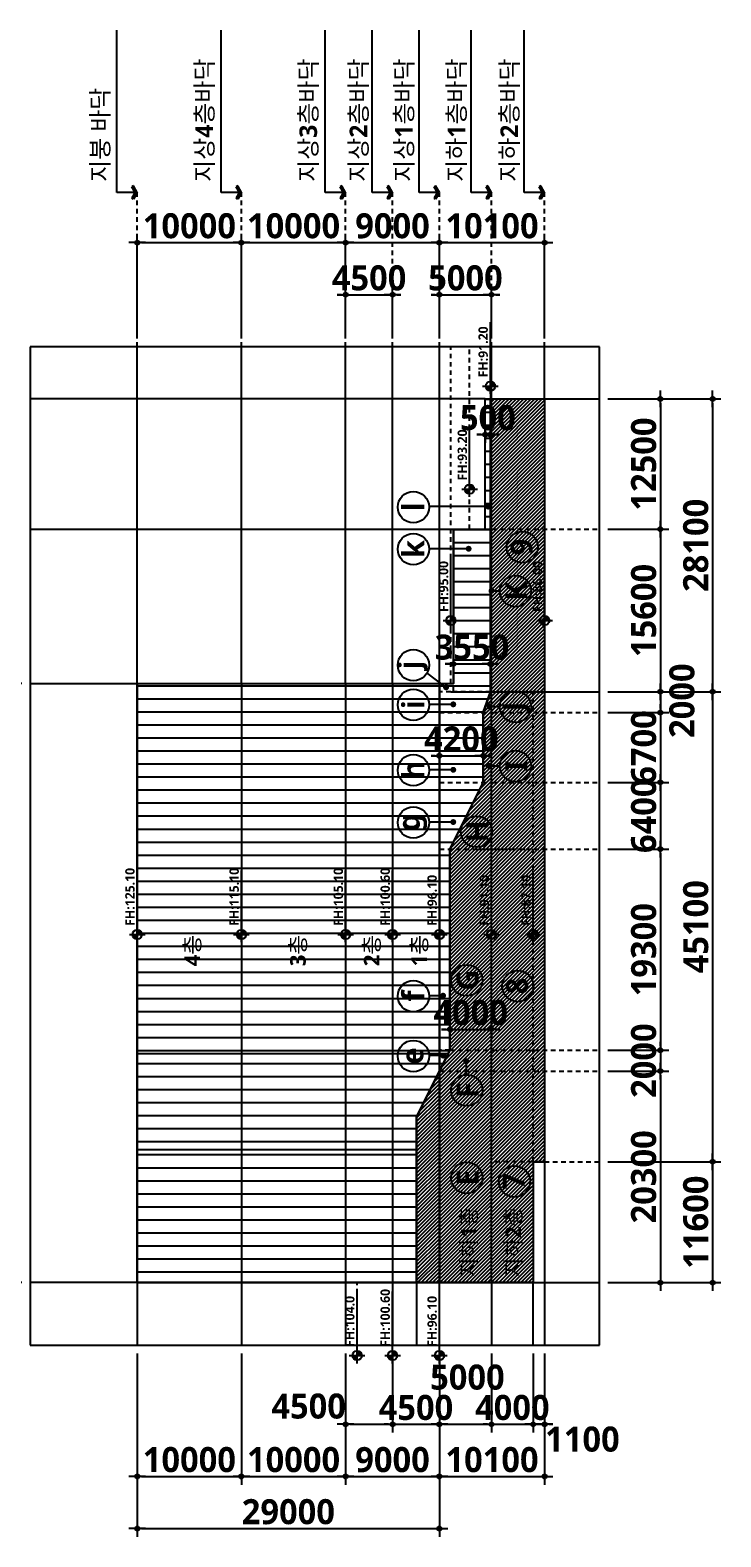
# Model space of a CAD drawing. Header units: millimetres. Extents: x 22503 to 190005487, y 16353 to 455456909.
# Drawn here: x 480989 to 547290, y 171208 to 315797 of the extents above; entities that cross this region are included whole.
import ezdxf
from ezdxf.enums import TextEntityAlignment as Align

# ---------------------------------------------------------------- set-up
doc = ezdxf.new("R2010")
doc.units = ezdxf.units.MM
doc.header["$LTSCALE"] = 400
doc.header["$MEASUREMENT"] = 0
doc.header["$PDSIZE"] = -10
doc.linetypes.add('HID', pattern=[2, 1.1, -0.9])
doc.layers.get('0').update_dxf_attribs({"linetype": 'CONTINUOUS'})
doc.layers.get('Defpoints').update_dxf_attribs({"color": 153, "linetype": 'CONTINUOUS'})
for name, color, linetype in [('A-ANNO-TEXT2', 3, 'CONTINUOUS'), ('DIM', 7, 'CONTINUOUS'), ('ETC', 6, 'CONTINUOUS'), ('HID1', 5, 'HID'), ('SYM', 7, 'CONTINUOUS'), ('T1', 2, 'CONTINUOUS')]:
    doc.layers.add(name, color=color, linetype=linetype)
doc.layers.add('A-XXXX-SYMB', color=7, linetype='CONTINUOUS', lineweight=25)
doc.layers.add('Defpoint', color=161, linetype='CONTINUOUS', plot=False)
doc.styles.add('SH_대대리576', font='')
doc.styles.get("Standard").update_dxf_attribs({"font": 'SIMPLEX.shx'})
doc.styles.get('SH_대대리576').set_extended_font_data('NanumGothic', bold=True)
doc.dimstyles.new('SHP 600', dxfattribs={"dimscale": 750, "dimtxt": 3.5, "dimasz": 1, "dimexe": 2, "dimexo": 2, "dimgap": 1, "dimtad": 1, "dimdec": 0, "dimzin": 0, "dimdsep": 46, "dimtxsty": 'Standard', "dimblk": 'DIMDOT', "dimcen": 0.09, "dimclrd": 256, "dimclre": 256, "dimclrt": 3, "dimadec": 0, "dimazin": 1, "dimtfac": 1, "dimtdec": 0, "dimtix": 1, "dimtmove": 2, "dimatfit": 0, "dimldrblk": 'DIMDOT', "dimfxl": 1, "dimtolj": 1, "dimtzin": 0, "dimlwd": -1, "dimlwe": -1, "dimarcsym": 0})
pattern_1 = [(45, (389441.28, 1232884.57), (-176.776695, 176.776695), [])]
pattern_2 = [(180, (389441.3, 1232884.6), (-2e-13, -1250), [])]

# ---------------------------------------------------------------- blocks, each defined once
blk = doc.blocks.new('DIMDOT')
at = {"color": 0}
blk.add_line((-2, 0), (2, 0), dxfattribs=at)
for radius in [0.5, 0.25]:
    blk.add_circle((0, 0), radius, dxfattribs=at)
blk = doc.blocks.new('*D53')
at = {"color": 0, "lineweight": -2}
for p, q in [((520275, 286208), (520275, 296208)), ((520675, 295408), (529975, 295408)), ((530375, 286208), (530375, 296208))]:
    blk.add_line(p, q, dxfattribs=at)
at = {"layer": 'Defpoints', "color": 0}
for p in [(530375, 295408), (520275, 285408), (530375, 285408)]:
    blk.add_point(p, dxfattribs=at)
at = {"color": 0, "linetype": 'ByBlock', "lineweight": -2, "xscale": 400, "yscale": 400, "zscale": 400, "rotation": 180}
blk.add_blockref('DIMDOT', (520275, 295408), dxfattribs=at)
at = {"color": 0, "linetype": 'ByBlock', "lineweight": -2, "xscale": 400, "yscale": 400, "zscale": 400}
blk.add_blockref('DIMDOT', (530375, 295408), dxfattribs=at)
at = {"color": 3, "insert": (525325, 297010), "char_height": 2400, "attachment_point": 5, "style": 'SH_대대리576'}
blk.add_mtext('\\A1;10100', dxfattribs=at)
blk = doc.blocks.new('A$C2E1A0DD2')
at = {"layer": 'A-XXXX-SYMB'}
h = blk.add_hatch(color=256, dxfattribs=at)
h.paths.add_polyline_path([(750, 1200, 0.4142136), (300, 750), (750, 750)])
h.paths.add_polyline_path([(1200, 750), (750, 750), (750, 300, 0.4142136)])
for p, q in [((750, 1500), (750, 0)), ((0, 750), (1500, 750))]:
    blk.add_line(p, q, dxfattribs=at)
blk.add_circle((750, 750), 450, dxfattribs=at)
blk = doc.blocks.new('A$C19A65A13')
at = {"layer": 'A-XXXX-SYMB'}
blk.add_line((1500, 750), (6891, 750), dxfattribs=at)
blk.add_blockref('A$C2E1A0DD2', (0, 0), dxfattribs=at)
blk = doc.blocks.new('*D54')
at = {"color": 0, "lineweight": -2}
for p, q in [((536431, 280408), (542290, 280408)), ((541490, 280008), (541490, 268308)), ((536431, 267908), (542290, 267908))]:
    blk.add_line(p, q, dxfattribs=at)
at = {"layer": 'Defpoints', "color": 0}
for p in [(535631, 280408), (535631, 267908), (541490, 267908)]:
    blk.add_point(p, dxfattribs=at)
at = {"color": 0, "linetype": 'ByBlock', "lineweight": -2, "xscale": 400, "yscale": 400, "zscale": 400}
for p, rotation in [((541490, 280408), 90), ((541490, 267908), 270)]:
    blk.add_blockref('DIMDOT', p, dxfattribs=dict(at, rotation=rotation))
at = {"color": 3, "insert": (539888, 274158), "char_height": 2400, "attachment_point": 5, "rotation": 90, "style": 'SH_대대리576'}
blk.add_mtext('\\A1;12500', dxfattribs=at)
blk = doc.blocks.new('*D55')
at = {"color": 0, "lineweight": -2}
for p, q in [((536431, 207208), (547290, 207208)), ((546490, 206808), (546490, 196008)), ((536431, 195608), (547290, 195608))]:
    blk.add_line(p, q, dxfattribs=at)
at = {"layer": 'Defpoints', "color": 0}
for p in [(535631, 207208), (535631, 195608), (546490, 195608)]:
    blk.add_point(p, dxfattribs=at)
at = {"color": 0, "linetype": 'ByBlock', "lineweight": -2, "xscale": 400, "yscale": 400, "zscale": 400}
for p, rotation in [((546490, 207208), 90), ((546490, 195608), 270)]:
    blk.add_blockref('DIMDOT', p, dxfattribs=dict(at, rotation=rotation))
at = {"color": 3, "insert": (544888, 201408), "char_height": 2400, "attachment_point": 5, "rotation": 90, "style": 'SH_대대리576'}
blk.add_mtext('\\A1;11600', dxfattribs=at)
blk = doc.blocks.new('*D56')
at = {"color": 0, "lineweight": -2}
for p, q in [((536431, 215908), (542290, 215908)), ((541490, 215508), (541490, 196008)), ((536431, 195608), (542290, 195608))]:
    blk.add_line(p, q, dxfattribs=at)
at = {"layer": 'Defpoints', "color": 0}
for p in [(535631, 215908), (535631, 195608), (541490, 195608)]:
    blk.add_point(p, dxfattribs=at)
at = {"color": 0, "linetype": 'ByBlock', "lineweight": -2, "xscale": 400, "yscale": 400, "zscale": 400}
for p, rotation in [((541490, 215908), 90), ((541490, 195608), 270)]:
    blk.add_blockref('DIMDOT', p, dxfattribs=dict(at, rotation=rotation))
at = {"color": 3, "insert": (539888, 205758), "char_height": 2400, "attachment_point": 5, "rotation": 90, "style": 'SH_대대리576'}
blk.add_mtext('\\A1;20300', dxfattribs=at)
blk = doc.blocks.new('*D57')
at = {"color": 0, "lineweight": -2}
for p, q in [((520275, 286208), (520275, 291208)), ((525275, 286208), (525275, 291208)), ((519875, 290408), (519475, 290408)), ((520275, 290408), (525275, 290408)), ((525675, 290408), (526075, 290408))]:
    blk.add_line(p, q, dxfattribs=at)
at = {"layer": 'Defpoints', "color": 0}
for p in [(525275, 290408), (520275, 285408), (525275, 285408)]:
    blk.add_point(p, dxfattribs=at)
at = {"color": 0, "linetype": 'ByBlock', "lineweight": -2, "xscale": 400, "yscale": 400, "zscale": 400}
blk.add_blockref('DIMDOT', (520275, 290408), dxfattribs=at)
at = {"color": 0, "linetype": 'ByBlock', "lineweight": -2, "xscale": 400, "yscale": 400, "zscale": 400, "rotation": 180}
blk.add_blockref('DIMDOT', (525275, 290408), dxfattribs=at)
at = {"color": 3, "insert": (522775, 292010), "char_height": 2400, "attachment_point": 5, "style": 'SH_대대리576'}
blk.add_mtext('\\A1;5000', dxfattribs=at)
blk = doc.blocks.new('*D5379')
at = {"color": 0, "lineweight": -2}
for p, q in [((520275, 188808), (520275, 176208)), ((530375, 188808), (530375, 176208)), ((520675, 177008), (529975, 177008))]:
    blk.add_line(p, q, dxfattribs=at)
at = {"layer": 'Defpoints', "color": 0}
for p in [(520275, 189608), (530375, 189608), (530375, 177008)]:
    blk.add_point(p, dxfattribs=at)
at = {"color": 0, "linetype": 'ByBlock', "lineweight": -2, "xscale": 400, "yscale": 400, "zscale": 400, "rotation": 180}
blk.add_blockref('DIMDOT', (520275, 177008), dxfattribs=at)
at = {"color": 0, "linetype": 'ByBlock', "lineweight": -2, "xscale": 400, "yscale": 400, "zscale": 400}
blk.add_blockref('DIMDOT', (530375, 177008), dxfattribs=at)
at = {"color": 3, "insert": (525325, 178610), "char_height": 2400, "attachment_point": 5, "style": 'SH_대대리576'}
blk.add_mtext('\\A1;10100', dxfattribs=at)
blk = doc.blocks.new('*D5380')
at = {"color": 0, "lineweight": -2}
for p, q in [((529275, 188808), (529275, 181208)), ((530375, 188808), (530375, 181208)), ((528875, 182008), (528475, 182008)), ((529275, 182008), (530375, 182008)), ((530775, 182008), (531175, 182008))]:
    blk.add_line(p, q, dxfattribs=at)
at = {"layer": 'Defpoints', "color": 0}
for p in [(529275, 189608), (530375, 189608), (530375, 182008)]:
    blk.add_point(p, dxfattribs=at)
at = {"color": 0, "linetype": 'ByBlock', "lineweight": -2, "xscale": 400, "yscale": 400, "zscale": 400}
blk.add_blockref('DIMDOT', (529275, 182008), dxfattribs=at)
at = {"color": 0, "linetype": 'ByBlock', "lineweight": -2, "xscale": 400, "yscale": 400, "zscale": 400, "rotation": 180}
blk.add_blockref('DIMDOT', (530375, 182008), dxfattribs=at)
at = {"color": 3, "insert": (534004, 180574), "char_height": 2400, "attachment_point": 5, "style": 'SH_대대리576'}
blk.add_mtext('\\A1;1100', dxfattribs=at)
blk = doc.blocks.new('*D5371')
at = {"color": 0, "lineweight": -2}
for p, q in [((525275, 188808), (525275, 181208)), ((529275, 188808), (529275, 181208)), ((524875, 182008), (524475, 182008)), ((525275, 182008), (529275, 182008)), ((529675, 182008), (530075, 182008))]:
    blk.add_line(p, q, dxfattribs=at)
at = {"layer": 'Defpoints', "color": 0}
for p in [(525275, 189608), (529275, 189608), (529275, 182008)]:
    blk.add_point(p, dxfattribs=at)
at = {"color": 0, "linetype": 'ByBlock', "lineweight": -2, "xscale": 400, "yscale": 400, "zscale": 400}
blk.add_blockref('DIMDOT', (525275, 182008), dxfattribs=at)
at = {"color": 0, "linetype": 'ByBlock', "lineweight": -2, "xscale": 400, "yscale": 400, "zscale": 400, "rotation": 180}
blk.add_blockref('DIMDOT', (529275, 182008), dxfattribs=at)
at = {"color": 3, "insert": (527275, 183610), "char_height": 2400, "attachment_point": 5, "style": 'SH_대대리576'}
blk.add_mtext('\\A1;4000', dxfattribs=at)
blk = doc.blocks.new('*D5372')
at = {"color": 0, "lineweight": -2}
for p, q in [((511275, 188808), (511275, 176208)), ((520275, 188808), (520275, 176208)), ((511675, 177008), (519875, 177008))]:
    blk.add_line(p, q, dxfattribs=at)
at = {"layer": 'Defpoints', "color": 0}
for p in [(511275, 189608), (520275, 189608), (520275, 177008)]:
    blk.add_point(p, dxfattribs=at)
at = {"color": 0, "linetype": 'ByBlock', "lineweight": -2, "xscale": 400, "yscale": 400, "zscale": 400, "rotation": 180}
blk.add_blockref('DIMDOT', (511275, 177008), dxfattribs=at)
at = {"color": 0, "linetype": 'ByBlock', "lineweight": -2, "xscale": 400, "yscale": 400, "zscale": 400}
blk.add_blockref('DIMDOT', (520275, 177008), dxfattribs=at)
at = {"color": 3, "insert": (515775, 178610), "char_height": 2400, "attachment_point": 5, "style": 'SH_대대리576'}
blk.add_mtext('\\A1;9000', dxfattribs=at)
blk = doc.blocks.new('*D5373')
at = {"color": 0, "lineweight": -2}
for p, q in [((520275, 188808), (520275, 181208)), ((525275, 188808), (525275, 181208)), ((520675, 182008), (524875, 182008))]:
    blk.add_line(p, q, dxfattribs=at)
at = {"layer": 'Defpoints', "color": 0}
for p in [(520275, 189608), (525275, 189608), (525275, 182008)]:
    blk.add_point(p, dxfattribs=at)
at = {"color": 0, "linetype": 'ByBlock', "lineweight": -2, "xscale": 400, "yscale": 400, "zscale": 400, "rotation": 180}
blk.add_blockref('DIMDOT', (520275, 182008), dxfattribs=at)
at = {"color": 0, "linetype": 'ByBlock', "lineweight": -2, "xscale": 400, "yscale": 400, "zscale": 400}
blk.add_blockref('DIMDOT', (525275, 182008), dxfattribs=at)
at = {"color": 3, "insert": (522963, 186522), "char_height": 2400, "attachment_point": 5, "style": 'SH_대대리576'}
blk.add_mtext('\\A1;5000', dxfattribs=at)
blk = doc.blocks.new('*D5374')
at = {"color": 0, "lineweight": -2}
for p, q in [((501275, 188808), (501275, 176208)), ((511275, 188808), (511275, 176208)), ((501675, 177008), (510875, 177008))]:
    blk.add_line(p, q, dxfattribs=at)
at = {"layer": 'Defpoints', "color": 0}
for p in [(501275, 189608), (511275, 189608), (511275, 177008)]:
    blk.add_point(p, dxfattribs=at)
at = {"color": 0, "linetype": 'ByBlock', "lineweight": -2, "xscale": 400, "yscale": 400, "zscale": 400, "rotation": 180}
blk.add_blockref('DIMDOT', (501275, 177008), dxfattribs=at)
at = {"color": 0, "linetype": 'ByBlock', "lineweight": -2, "xscale": 400, "yscale": 400, "zscale": 400}
blk.add_blockref('DIMDOT', (511275, 177008), dxfattribs=at)
at = {"color": 3, "insert": (506275, 178610), "char_height": 2400, "attachment_point": 5, "style": 'SH_대대리576'}
blk.add_mtext('\\A1;10000', dxfattribs=at)
blk = doc.blocks.new('*D5375')
at = {"color": 0, "lineweight": -2}
for p, q in [((491275, 188808), (491275, 176208)), ((501275, 188808), (501275, 176208)), ((491675, 177008), (500875, 177008))]:
    blk.add_line(p, q, dxfattribs=at)
at = {"layer": 'Defpoints', "color": 0}
for p in [(491275, 189608), (501275, 189608), (501275, 177008)]:
    blk.add_point(p, dxfattribs=at)
at = {"color": 0, "linetype": 'ByBlock', "lineweight": -2, "xscale": 400, "yscale": 400, "zscale": 400, "rotation": 180}
blk.add_blockref('DIMDOT', (491275, 177008), dxfattribs=at)
at = {"color": 0, "linetype": 'ByBlock', "lineweight": -2, "xscale": 400, "yscale": 400, "zscale": 400}
blk.add_blockref('DIMDOT', (501275, 177008), dxfattribs=at)
at = {"color": 3, "insert": (496275, 178610), "char_height": 2400, "attachment_point": 5, "style": 'SH_대대리576'}
blk.add_mtext('\\A1;10000', dxfattribs=at)
blk = doc.blocks.new('*D5376')
at = {"color": 0, "lineweight": -2}
for p, q in [((491275, 188808), (491275, 171208)), ((520275, 188808), (520275, 171208)), ((491675, 172008), (519875, 172008))]:
    blk.add_line(p, q, dxfattribs=at)
at = {"layer": 'Defpoints', "color": 0}
for p in [(491275, 189608), (520275, 189608), (520275, 172008)]:
    blk.add_point(p, dxfattribs=at)
at = {"color": 0, "linetype": 'ByBlock', "lineweight": -2, "xscale": 400, "yscale": 400, "zscale": 400, "rotation": 180}
blk.add_blockref('DIMDOT', (491275, 172008), dxfattribs=at)
at = {"color": 0, "linetype": 'ByBlock', "lineweight": -2, "xscale": 400, "yscale": 400, "zscale": 400}
blk.add_blockref('DIMDOT', (520275, 172008), dxfattribs=at)
at = {"color": 3, "insert": (505775, 173610), "char_height": 2400, "attachment_point": 5, "style": 'SH_대대리576'}
blk.add_mtext('\\A1;29000', dxfattribs=at)
blk = doc.blocks.new('*D5377')
at = {"color": 0, "lineweight": -2}
for p, q in [((515775, 188808), (515775, 181208)), ((520275, 188808), (520275, 181208)), ((515375, 182008), (514975, 182008)), ((515775, 182008), (520275, 182008)), ((520675, 182008), (521075, 182008))]:
    blk.add_line(p, q, dxfattribs=at)
at = {"layer": 'Defpoints', "color": 0}
for p in [(515775, 189608), (520275, 189608), (520275, 182008)]:
    blk.add_point(p, dxfattribs=at)
at = {"color": 0, "linetype": 'ByBlock', "lineweight": -2, "xscale": 400, "yscale": 400, "zscale": 400}
blk.add_blockref('DIMDOT', (515775, 182008), dxfattribs=at)
at = {"color": 0, "linetype": 'ByBlock', "lineweight": -2, "xscale": 400, "yscale": 400, "zscale": 400, "rotation": 180}
blk.add_blockref('DIMDOT', (520275, 182008), dxfattribs=at)
at = {"color": 3, "insert": (518025, 183610), "char_height": 2400, "attachment_point": 5, "style": 'SH_대대리576'}
blk.add_mtext('\\A1;4500', dxfattribs=at)
blk = doc.blocks.new('*D5378')
at = {"color": 0, "lineweight": -2}
for p, q in [((511275, 188808), (511275, 181208)), ((515775, 188808), (515775, 181208)), ((511675, 182008), (515375, 182008))]:
    blk.add_line(p, q, dxfattribs=at)
at = {"layer": 'Defpoints', "color": 0}
for p in [(511275, 189608), (515775, 189608), (515775, 182008)]:
    blk.add_point(p, dxfattribs=at)
at = {"color": 0, "linetype": 'ByBlock', "lineweight": -2, "xscale": 400, "yscale": 400, "zscale": 400, "rotation": 180}
blk.add_blockref('DIMDOT', (511275, 182008), dxfattribs=at)
at = {"color": 0, "linetype": 'ByBlock', "lineweight": -2, "xscale": 400, "yscale": 400, "zscale": 400}
blk.add_blockref('DIMDOT', (515775, 182008), dxfattribs=at)
at = {"color": 3, "insert": (507724, 183744), "char_height": 2400, "attachment_point": 5, "style": 'SH_대대리576'}
blk.add_mtext('\\A1;4500', dxfattribs=at)
blk = doc.blocks.new('*D5383')
at = {"color": 0, "lineweight": -2}
for p, q in [((480189, 253108), (475189, 253108)), ((475989, 252708), (475989, 196008)), ((480189, 195608), (475189, 195608))]:
    blk.add_line(p, q, dxfattribs=at)
at = {"layer": 'Defpoints', "color": 0}
for p in [(480989, 253108), (475989, 195608), (480989, 195608)]:
    blk.add_point(p, dxfattribs=at)
at = {"color": 0, "linetype": 'ByBlock', "lineweight": -2, "xscale": 400, "yscale": 400, "zscale": 400}
for p, rotation in [((475989, 253108), 90), ((475989, 195608), 270)]:
    blk.add_blockref('DIMDOT', p, dxfattribs=dict(at, rotation=rotation))
at = {"color": 3, "insert": (474388, 224358), "char_height": 2400, "attachment_point": 5, "rotation": 90, "style": 'SH_대대리576'}
blk.add_mtext('\\A1;57500', dxfattribs=at)
blk = doc.blocks.new('arrow1')
for p, q in [((0, 0), (0.29, 0.5)), ((0, 0), (0.29, -0.5)), ((0.16, 0), (0.41, 0.43)), ((0.16, 0), (0.41, -0.43)), ((0.29, 0.5), (0.41, 0.43)), ((0.29, -0.5), (0.41, -0.43))]:
    blk.add_line(p, q)
blk = doc.blocks.new('A$C034759AC')
at = {"layer": 'DIM', "xscale": -2500, "yscale": 2500, "zscale": 2500, "rotation": 137.530763015858}
blk.add_blockref('arrow1', (0, 0), dxfattribs=at)
blk = doc.blocks.new('*D5412')
at = {"color": 0, "lineweight": -2}
for p, q in [((511275, 286208), (511275, 296208)), ((511675, 295408), (519875, 295408)), ((520275, 286208), (520275, 296208))]:
    blk.add_line(p, q, dxfattribs=at)
at = {"layer": 'Defpoints', "color": 0}
for p in [(520275, 295408), (511275, 285408), (520275, 285408)]:
    blk.add_point(p, dxfattribs=at)
at = {"color": 0, "linetype": 'ByBlock', "lineweight": -2, "xscale": 400, "yscale": 400, "zscale": 400, "rotation": 180}
blk.add_blockref('DIMDOT', (511275, 295408), dxfattribs=at)
at = {"color": 0, "linetype": 'ByBlock', "lineweight": -2, "xscale": 400, "yscale": 400, "zscale": 400}
blk.add_blockref('DIMDOT', (520275, 295408), dxfattribs=at)
at = {"color": 3, "insert": (515775, 297010), "char_height": 2400, "attachment_point": 5, "style": 'SH_대대리576'}
blk.add_mtext('\\A1;9000', dxfattribs=at)
blk = doc.blocks.new('*D5413')
at = {"color": 0, "lineweight": -2}
for p, q in [((501275, 286208), (501275, 296208)), ((501675, 295408), (510875, 295408)), ((511275, 286208), (511275, 296208))]:
    blk.add_line(p, q, dxfattribs=at)
at = {"layer": 'Defpoints', "color": 0}
for p in [(511275, 295408), (501275, 285408), (511275, 285408)]:
    blk.add_point(p, dxfattribs=at)
at = {"color": 0, "linetype": 'ByBlock', "lineweight": -2, "xscale": 400, "yscale": 400, "zscale": 400, "rotation": 180}
blk.add_blockref('DIMDOT', (501275, 295408), dxfattribs=at)
at = {"color": 0, "linetype": 'ByBlock', "lineweight": -2, "xscale": 400, "yscale": 400, "zscale": 400}
blk.add_blockref('DIMDOT', (511275, 295408), dxfattribs=at)
at = {"color": 3, "insert": (506275, 297010), "char_height": 2400, "attachment_point": 5, "style": 'SH_대대리576'}
blk.add_mtext('\\A1;10000', dxfattribs=at)
blk = doc.blocks.new('*D5414')
at = {"color": 0, "lineweight": -2}
for p, q in [((491275, 286208), (491275, 296208)), ((491675, 295408), (500875, 295408)), ((501275, 286208), (501275, 296208))]:
    blk.add_line(p, q, dxfattribs=at)
at = {"layer": 'Defpoints', "color": 0}
for p in [(501275, 295408), (491275, 285408), (501275, 285408)]:
    blk.add_point(p, dxfattribs=at)
at = {"color": 0, "linetype": 'ByBlock', "lineweight": -2, "xscale": 400, "yscale": 400, "zscale": 400, "rotation": 180}
blk.add_blockref('DIMDOT', (491275, 295408), dxfattribs=at)
at = {"color": 0, "linetype": 'ByBlock', "lineweight": -2, "xscale": 400, "yscale": 400, "zscale": 400}
blk.add_blockref('DIMDOT', (501275, 295408), dxfattribs=at)
at = {"color": 3, "insert": (496275, 297010), "char_height": 2400, "attachment_point": 5, "style": 'SH_대대리576'}
blk.add_mtext('\\A1;10000', dxfattribs=at)
blk = doc.blocks.new('*D5415')
at = {"color": 0, "lineweight": -2}
for p, q in [((511275, 286208), (511275, 291208)), ((515775, 286208), (515775, 291208)), ((510875, 290408), (510475, 290408)), ((511275, 290408), (515775, 290408)), ((516175, 290408), (516575, 290408))]:
    blk.add_line(p, q, dxfattribs=at)
at = {"layer": 'Defpoints', "color": 0}
for p in [(515775, 290408), (511275, 285408), (515775, 285408)]:
    blk.add_point(p, dxfattribs=at)
at = {"color": 0, "linetype": 'ByBlock', "lineweight": -2, "xscale": 400, "yscale": 400, "zscale": 400}
blk.add_blockref('DIMDOT', (511275, 290408), dxfattribs=at)
at = {"color": 0, "linetype": 'ByBlock', "lineweight": -2, "xscale": 400, "yscale": 400, "zscale": 400, "rotation": 180}
blk.add_blockref('DIMDOT', (515775, 290408), dxfattribs=at)
at = {"color": 3, "insert": (513525, 292010), "char_height": 2400, "attachment_point": 5, "style": 'SH_대대리576'}
blk.add_mtext('\\A1;4500', dxfattribs=at)
blk = doc.blocks.new('*D5434')
at = {"color": 0, "lineweight": -2}
for p, q in [((541490, 218308), (541490, 218708)), ((536431, 217908), (542290, 217908)), ((541490, 217908), (541490, 215908)), ((536431, 215908), (542290, 215908)), ((541490, 215508), (541490, 215108))]:
    blk.add_line(p, q, dxfattribs=at)
at = {"layer": 'Defpoints', "color": 0}
for p in [(535631, 217908), (535631, 215908), (541490, 215908)]:
    blk.add_point(p, dxfattribs=at)
at = {"color": 0, "linetype": 'ByBlock', "lineweight": -2, "xscale": 400, "yscale": 400, "zscale": 400}
for p, rotation in [((541490, 217908), 270), ((541490, 215908), 90)]:
    blk.add_blockref('DIMDOT', p, dxfattribs=dict(at, rotation=rotation))
at = {"color": 3, "insert": (539888, 216908), "char_height": 2400, "attachment_point": 5, "rotation": 90, "style": 'SH_대대리576'}
blk.add_mtext('\\A1;2000', dxfattribs=at)
blk = doc.blocks.new('*D5435')
at = {"color": 0, "lineweight": -2}
for p, q in [((536431, 237208), (542290, 237208)), ((541490, 236808), (541490, 218308)), ((536431, 217908), (542290, 217908))]:
    blk.add_line(p, q, dxfattribs=at)
at = {"layer": 'Defpoints', "color": 0}
for p in [(535631, 237208), (535631, 217908), (541490, 217908)]:
    blk.add_point(p, dxfattribs=at)
at = {"color": 0, "linetype": 'ByBlock', "lineweight": -2, "xscale": 400, "yscale": 400, "zscale": 400}
for p, rotation in [((541490, 237208), 90), ((541490, 217908), 270)]:
    blk.add_blockref('DIMDOT', p, dxfattribs=dict(at, rotation=rotation))
at = {"color": 3, "insert": (539888, 227558), "char_height": 2400, "attachment_point": 5, "rotation": 90, "style": 'SH_대대리576'}
blk.add_mtext('\\A1;19300', dxfattribs=at)
blk = doc.blocks.new('*D5436')
at = {"color": 0, "lineweight": -2}
for p, q in [((541490, 244008), (541490, 244408)), ((536431, 243608), (542290, 243608)), ((541490, 243608), (541490, 237208)), ((536431, 237208), (542290, 237208)), ((541490, 236808), (541490, 236408))]:
    blk.add_line(p, q, dxfattribs=at)
at = {"layer": 'Defpoints', "color": 0}
for p in [(535631, 243608), (535631, 237208), (541490, 237208)]:
    blk.add_point(p, dxfattribs=at)
at = {"color": 0, "linetype": 'ByBlock', "lineweight": -2, "xscale": 400, "yscale": 400, "zscale": 400}
for p, rotation in [((541490, 243608), 270), ((541490, 237208), 90)]:
    blk.add_blockref('DIMDOT', p, dxfattribs=dict(at, rotation=rotation))
at = {"color": 3, "insert": (539888, 240408), "char_height": 2400, "attachment_point": 5, "rotation": 90, "style": 'SH_대대리576'}
blk.add_mtext('\\A1;6400', dxfattribs=at)
blk = doc.blocks.new('*D5437')
at = {"color": 0, "lineweight": -2}
for p, q in [((536431, 267908), (542290, 267908)), ((541490, 267508), (541490, 252708)), ((536431, 252308), (542290, 252308))]:
    blk.add_line(p, q, dxfattribs=at)
at = {"layer": 'Defpoints', "color": 0}
for p in [(535631, 267908), (535631, 252308), (541490, 252308)]:
    blk.add_point(p, dxfattribs=at)
at = {"color": 0, "linetype": 'ByBlock', "lineweight": -2, "xscale": 400, "yscale": 400, "zscale": 400}
for p, rotation in [((541490, 267908), 90), ((541490, 252308), 270)]:
    blk.add_blockref('DIMDOT', p, dxfattribs=dict(at, rotation=rotation))
at = {"color": 3, "insert": (539888, 260108), "char_height": 2400, "attachment_point": 5, "rotation": 90, "style": 'SH_대대리576'}
blk.add_mtext('\\A1;15600', dxfattribs=at)
blk = doc.blocks.new('*D5438')
at = {"color": 0, "lineweight": -2}
for p, q in [((536431, 280408), (547290, 280408)), ((546490, 280008), (546490, 252708)), ((536431, 252308), (547290, 252308))]:
    blk.add_line(p, q, dxfattribs=at)
at = {"layer": 'Defpoints', "color": 0}
for p in [(535631, 280408), (535631, 252308), (546490, 252308)]:
    blk.add_point(p, dxfattribs=at)
at = {"color": 0, "linetype": 'ByBlock', "lineweight": -2, "xscale": 400, "yscale": 400, "zscale": 400}
for p, rotation in [((546490, 280408), 90), ((546490, 252308), 270)]:
    blk.add_blockref('DIMDOT', p, dxfattribs=dict(at, rotation=rotation))
at = {"color": 3, "insert": (544888, 266358), "char_height": 2400, "attachment_point": 5, "rotation": 90, "style": 'SH_대대리576'}
blk.add_mtext('\\A1;28100', dxfattribs=at)
blk = doc.blocks.new('*D5439')
at = {"color": 0, "lineweight": -2}
for p, q in [((536431, 252308), (542290, 252308)), ((541490, 251908), (541490, 250708)), ((536431, 250308), (542290, 250308))]:
    blk.add_line(p, q, dxfattribs=at)
at = {"layer": 'Defpoints', "color": 0}
for p in [(535631, 252308), (535631, 250308), (541490, 250308)]:
    blk.add_point(p, dxfattribs=at)
at = {"color": 0, "linetype": 'ByBlock', "lineweight": -2, "xscale": 400, "yscale": 400, "zscale": 400}
for p, rotation in [((541490, 252308), 90), ((541490, 250308), 270)]:
    blk.add_blockref('DIMDOT', p, dxfattribs=dict(at, rotation=rotation))
at = {"color": 3, "insert": (543561, 251451), "char_height": 2400, "attachment_point": 5, "rotation": 90, "style": 'SH_대대리576'}
blk.add_mtext('\\A1;2000', dxfattribs=at)
blk = doc.blocks.new('*D5440')
at = {"color": 0, "lineweight": -2}
for p, q in [((536431, 250308), (542290, 250308)), ((541490, 250708), (541490, 251108)), ((541490, 250308), (541490, 243608)), ((536431, 243608), (542290, 243608)), ((541490, 243208), (541490, 242808))]:
    blk.add_line(p, q, dxfattribs=at)
at = {"layer": 'Defpoints', "color": 0}
for p in [(535631, 250308), (535631, 243608), (541490, 243608)]:
    blk.add_point(p, dxfattribs=at)
at = {"color": 0, "linetype": 'ByBlock', "lineweight": -2, "xscale": 400, "yscale": 400, "zscale": 400}
for p, rotation in [((541490, 250308), 270), ((541490, 243608), 90)]:
    blk.add_blockref('DIMDOT', p, dxfattribs=dict(at, rotation=rotation))
at = {"color": 3, "insert": (539888, 246958), "char_height": 2400, "attachment_point": 5, "rotation": 90, "style": 'SH_대대리576'}
blk.add_mtext('\\A1;6700', dxfattribs=at)
blk = doc.blocks.new('*D5441')
at = {"color": 0, "lineweight": -2}
for p, q in [((520875, 219908), (520475, 219908)), ((521275, 220307), (521275, 219108)), ((521275, 219908), (525275, 219908)), ((525275, 220307), (525275, 219108)), ((525675, 219908), (526075, 219908))]:
    blk.add_line(p, q, dxfattribs=at)
at = {"layer": 'Defpoints', "color": 0}
for p in [(521275, 221107), (525275, 221107), (525275, 219908)]:
    blk.add_point(p, dxfattribs=at)
at = {"color": 0, "linetype": 'ByBlock', "lineweight": -2, "xscale": 400, "yscale": 400, "zscale": 400}
blk.add_blockref('DIMDOT', (521275, 219908), dxfattribs=at)
at = {"color": 0, "linetype": 'ByBlock', "lineweight": -2, "xscale": 400, "yscale": 400, "zscale": 400, "rotation": 180}
blk.add_blockref('DIMDOT', (525275, 219908), dxfattribs=at)
at = {"color": 3, "insert": (523275, 221510), "char_height": 2400, "attachment_point": 5, "style": 'SH_대대리576'}
blk.add_mtext('\\A1;4000', dxfattribs=at)
blk = doc.blocks.new('*D5442')
at = {"color": 0, "lineweight": -2}
for p, q in [((519875, 246161), (519475, 246161)), ((520275, 246560), (520275, 245361)), ((520275, 246161), (524475, 246161)), ((524475, 246560), (524475, 245361)), ((524875, 246161), (525275, 246161))]:
    blk.add_line(p, q, dxfattribs=at)
at = {"layer": 'Defpoints', "color": 0}
for p in [(520275, 247360), (524475, 247360), (524475, 246161)]:
    blk.add_point(p, dxfattribs=at)
at = {"color": 0, "linetype": 'ByBlock', "lineweight": -2, "xscale": 400, "yscale": 400, "zscale": 400}
blk.add_blockref('DIMDOT', (520275, 246161), dxfattribs=at)
at = {"color": 0, "linetype": 'ByBlock', "lineweight": -2, "xscale": 400, "yscale": 400, "zscale": 400, "rotation": 180}
blk.add_blockref('DIMDOT', (524475, 246161), dxfattribs=at)
at = {"color": 3, "insert": (522375, 247763), "char_height": 2400, "attachment_point": 5, "style": 'SH_대대리576'}
blk.add_mtext('\\A1;4200', dxfattribs=at)
blk = doc.blocks.new('*D5443')
at = {"color": 0, "lineweight": -2}
for p, q in [((521225, 254974), (520825, 254974)), ((521625, 255373), (521625, 254174)), ((521625, 254974), (525175, 254974)), ((525175, 255373), (525175, 254174)), ((525575, 254974), (525975, 254974))]:
    blk.add_line(p, q, dxfattribs=at)
at = {"layer": 'Defpoints', "color": 0}
for p in [(521625, 256173), (525175, 256173), (525175, 254974)]:
    blk.add_point(p, dxfattribs=at)
at = {"color": 0, "linetype": 'ByBlock', "lineweight": -2, "xscale": 400, "yscale": 400, "zscale": 400}
blk.add_blockref('DIMDOT', (521625, 254974), dxfattribs=at)
at = {"color": 0, "linetype": 'ByBlock', "lineweight": -2, "xscale": 400, "yscale": 400, "zscale": 400, "rotation": 180}
blk.add_blockref('DIMDOT', (525175, 254974), dxfattribs=at)
at = {"color": 3, "insert": (523400, 256576), "char_height": 2400, "attachment_point": 5, "style": 'SH_대대리576'}
blk.add_mtext('\\A1;3550', dxfattribs=at)
blk = doc.blocks.new('*D5444')
at = {"color": 0, "lineweight": -2}
for p, q in [((524275, 276991), (523875, 276991)), ((524675, 277390), (524675, 276191)), ((524675, 276991), (525175, 276991)), ((525175, 277390), (525175, 276191)), ((525575, 276991), (525975, 276991))]:
    blk.add_line(p, q, dxfattribs=at)
at = {"layer": 'Defpoints', "color": 0}
for p in [(524675, 278190), (525175, 278190), (525175, 276991)]:
    blk.add_point(p, dxfattribs=at)
at = {"color": 0, "linetype": 'ByBlock', "lineweight": -2, "xscale": 400, "yscale": 400, "zscale": 400}
blk.add_blockref('DIMDOT', (524675, 276991), dxfattribs=at)
at = {"color": 0, "linetype": 'ByBlock', "lineweight": -2, "xscale": 400, "yscale": 400, "zscale": 400, "rotation": 180}
blk.add_blockref('DIMDOT', (525175, 276991), dxfattribs=at)
at = {"color": 3, "insert": (524925, 278592), "char_height": 2400, "attachment_point": 5, "style": 'SH_대대리576'}
blk.add_mtext('\\A1;500', dxfattribs=at)
blk = doc.blocks.new('*D5448')
at = {"color": 0, "lineweight": -2}
for p, q in [((536431, 252308), (547290, 252308)), ((546490, 251908), (546490, 207608)), ((536431, 207208), (547290, 207208))]:
    blk.add_line(p, q, dxfattribs=at)
at = {"layer": 'Defpoints', "color": 0}
for p in [(535631, 252308), (535631, 207208), (546490, 207208)]:
    blk.add_point(p, dxfattribs=at)
at = {"color": 0, "linetype": 'ByBlock', "lineweight": -2, "xscale": 400, "yscale": 400, "zscale": 400}
for p, rotation in [((546490, 252308), 90), ((546490, 207208), 270)]:
    blk.add_blockref('DIMDOT', p, dxfattribs=dict(at, rotation=rotation))
at = {"color": 3, "insert": (544888, 229758), "char_height": 2400, "attachment_point": 5, "rotation": 90, "style": 'SH_대대리576'}
blk.add_mtext('\\A1;45100', dxfattribs=at)

msp = doc.modelspace()

# ---------------------------------------------------------------- hatches: boundary and pattern name
at = {"layer": 'ETC'}
h = msp.add_hatch(dxfattribs=at)
h.set_pattern_fill('ANSI31', color=253, scale=2000)
h.set_pattern_definition(pattern_1)
h.paths.add_polyline_path([(529275.4, 195608.2), (520275.4, 195608.2), (520275.4, 215908.2), (521275.4, 217908.2), (521275.4, 237208.2), (524475.4, 243608.2), (524475.4, 250308.2), (525175.4, 252308.2), (525175.4, 280408.2), (530375.4, 280408.2), (530375.4, 207208.2), (529275.4, 207208.2)])
h = msp.add_hatch(dxfattribs=at)
h.set_pattern_fill('ANSI31', color=256, scale=10000, angle=135)
h.set_pattern_definition(pattern_2)
h.paths.add_polyline_path([(520275.4, 215908.2), (520275.4, 253108.2), (521625.4, 253108.2), (521625.4, 267908.2), (524675.4, 267908.2), (524675.4, 280408.2), (525175.4, 280408.2), (525175.4, 252308.2), (524475.4, 250308.2), (524475.4, 243608.2), (521275.4, 237208.2), (521275.4, 217908.2)])
h = msp.add_hatch(dxfattribs=at)
h.set_pattern_fill('ANSI31', color=256, scale=10000, angle=135)
h.set_pattern_definition(pattern_2)
h.paths.add_polyline_path([(491275.4, 195608.2), (491275.4, 253108.2), (520275.4, 253108.2), (520275.4, 215908.2), (518075.4, 211508.2), (518075.4, 195608.2)])
h = msp.add_hatch(dxfattribs=at)
h.set_pattern_fill('ANSI31', color=253, scale=2000)
h.set_pattern_definition(pattern_1)
h.paths.add_polyline_path([(518075.4, 195608.2), (518075.4, 211508.2), (520275.4, 215908.2), (520275.4, 195608.2)])

# ---------------------------------------------------------------- linework, layer by layer
at = {"color": 3}
for p, q in [((489315.2, 300216.8), (489315.2, 315797.3)), ((499315.2, 300216.8), (499315.2, 315797.3)), ((509315.2, 300216.8), (509315.2, 315797.3)), ((513815.2, 300216.8), (513815.2, 315797.3)), ((518315.2, 300216.8), (518315.2, 315797.3)), ((523315.2, 300216.8), (523315.2, 315797.3)), ((528415.2, 300216.8), (528415.2, 315797.3)), ((491275.4, 300216.8), (489315.2, 300216.8)), ((501275.4, 300216.8), (499315.2, 300216.8)), ((511275.4, 300216.8), (509315.2, 300216.8)), ((515775.4, 300216.8), (513815.2, 300216.8)), ((520275.4, 300216.8), (518315.2, 300216.8)), ((525275.4, 300216.8), (523315.2, 300216.8)), ((530375.4, 300216.8), (528415.2, 300216.8))]:
    msp.add_line(p, q, dxfattribs=at)
at = {"layer": 'A-ANNO-TEXT2'}
for p, q in [((525175.4, 285408.2), (525175.4, 252308.2)), ((524675.4, 280408.2), (530375.4, 280408.2)), ((524675.4, 267908.2), (524675.4, 280408.2)), ((525275.4, 195608.2), (525275.4, 280408.2)), ((530375.4, 280408.2), (530375.4, 207208.2)), ((521625.4, 267908.2), (524675.4, 267908.2)), ((521625.4, 267908.2), (521625.4, 253108.2)), ((491275.4, 253108.2), (491275.4, 195608.2)), ((491275.4, 253108.2), (521625.4, 253108.2)), ((501275.4, 253108.2), (501275.4, 195608.2)), ((511275.4, 253108.2), (511275.4, 195608.2)), ((515775.4, 253108.2), (515775.4, 195608.2)), ((520275.4, 232808.2), (520275.4, 253108.2)), ((521375.4, 252308.2), (530375.4, 252308.2)), ((525175.4, 252308.2), (524475.4, 250308.2)), ((524475.4, 250308.2), (524475.4, 243608.2)), ((524475.4, 243608.2), (521275.4, 237208.2)), ((521275.4, 217908.2), (521275.4, 237208.2)), ((520275.4, 232808.2), (520275.4, 195608.2)), ((521100.4, 217558.2, 103000), (491275.4, 217558.2, 103000)), ((521275.4, 217908.2), (518075.4, 211508.2)), ((518075.4, 211508.2), (518075.4, 189608.2)), ((518075.4, 208358.2, 103000), (491275.4, 208358.2, 103000)), ((529275.4, 207208.2), (529275.4, 195608.2)), ((529275.4, 207208.2), (530375.4, 207208.2)), ((491275.4, 195608.2), (529275.4, 195608.2))]:
    msp.add_line(p, q, dxfattribs=at)
for centre in [(517775.4, 270028), (528230.7, 266184.8), (517775.4, 265988.4), (527584.3, 261954.3), (517775.4, 254861.2), (517775.4, 251052.3), (527584.3, 250870.8), (517775.4, 244774.3), (527584.3, 245172.3), (517775.4, 239760), (523833.9, 238881.1), (522895, 224613), (517775.4, 223095.5), (527799.8, 224057.5), (517775.4, 217347), (522895, 214056.5), (522895, 205657.4), (527479.2, 205316.9)]:
    msp.add_circle(centre, 1500, dxfattribs=at)
at = {"layer": 'Defpoint'}
for p, q in [((535631.5, 285408.2), (480989.3, 285408.2)), ((480989.3, 285408.2), (480989.3, 189608.2)), ((491275.4, 253108.2), (491275.4, 285408.2)), ((501275.4, 253108.2), (501275.4, 285408.2)), ((511275.4, 253108.2), (511275.4, 285408.2)), ((515775.4, 253108.2), (515775.4, 285408.2)), ((520275.4, 253108.2), (520275.4, 285408.2)), ((525275.4, 280408.2), (525275.4, 285408.2)), ((530375.4, 280408.2), (530375.4, 285408.2)), ((535631.5, 189608.2), (535631.5, 285408.2)), ((524675.4, 280408.2), (480989.3, 280408.2)), ((530375.4, 280408.2), (535631.5, 280408.2)), ((480989.3, 267908.2), (521625.4, 267908.2)), ((480989.3, 253108.2), (491275.4, 253108.2)), ((530375.4, 252308.2), (535631.5, 252308.2)), ((530375.4, 207208.2), (530375.4, 189608.2)), ((491275.4, 195608.2), (480989.3, 195608.2)), ((491275.4, 195608.2), (491275.4, 189608.2)), ((501275.4, 195608.2), (501275.4, 189608.2)), ((511275.4, 195608.2), (511275.4, 189608.2)), ((515775.4, 195608.2), (515775.4, 189608.2)), ((520275.4, 189608.2), (520275.4, 195608.2)), ((525275.4, 195608.2), (525275.4, 189608.2)), ((529275.4, 189608.2), (529275.4, 195608.2)), ((529275.4, 195608.2), (535631.5, 195608.2)), ((480989.3, 189608.2), (535631.5, 189608.2))]:
    msp.add_line(p, q, dxfattribs=at)
for points in [[(529275.4, 195608.2), (520275.4, 195608.2), (520275.4, 215908.2), (521275.4, 217908.2), (521275.4, 237208.2), (524475.4, 243608.2), (524475.4, 250308.2), (525175.4, 252308.2), (525175.4, 280408.2), (530375.4, 280408.2), (530375.4, 207208.2), (529275.4, 207208.2)], [(491275.4, 195608.2), (491275.4, 253108.2), (520275.4, 253108.2), (520275.4, 215908.2), (518075.4, 211508.2), (518075.4, 195608.2)]]:
    msp.add_lwpolyline(points, close=True, dxfattribs=at)
at = {"layer": 'ETC'}
for points in [[(520275.4, 215908.2), (520275.4, 253108.2), (521625.4, 253108.2), (521625.4, 267908.2), (524675.4, 267908.2), (524675.4, 280408.2), (525175.4, 280408.2), (525175.4, 252308.2), (524475.4, 250308.2), (524475.4, 243608.2), (521275.4, 237208.2), (521275.4, 217908.2)], [(518075.4, 195608.2), (518075.4, 211508.2), (520275.4, 215908.2), (520275.4, 195608.2)]]:
    msp.add_lwpolyline(points, close=True, dxfattribs=at)
at = {"layer": 'HID1'}
for p, q in [((491275.4, 285408.2), (491275.4, 300216.8)), ((501275.4, 285408.2), (501275.4, 300216.8)), ((511275.4, 285408.2), (511275.4, 300216.8)), ((515775.4, 285408.2), (515775.4, 300216.8)), ((520275.4, 285408.2), (520275.4, 300216.8)), ((525275.4, 285408.2), (525275.4, 300216.8)), ((530375.4, 285408.2), (530375.4, 300216.8)), ((521375.4, 253108.2), (521375.4, 285408.2)), ((523175.4, 267908.2), (523175.4, 285408.2)), ((525175.4, 280408.2), (525175.4, 252308.2)), ((524675.4, 267908.2), (525175.4, 267908.2)), ((525375.4, 267908.2), (535631.5, 267908.2)), ((521625.4, 252308.2), (521625.4, 253108.2)), ((521375.4, 252308.2), (520275.4, 252308.2)), ((525175.4, 252308.2), (521375.4, 252308.2)), ((529275.4, 207208.2), (529275.4, 252308.2)), ((520275.4, 250308.2), (525375.4, 250308.2)), ((525375.4, 250308.2), (535631.5, 250308.2)), ((520275.4, 243608.2), (525375.4, 243608.2)), ((525375.4, 243608.2), (535631.5, 243608.2)), ((520275.4, 237208.2), (525375.4, 237208.2)), ((524025.8, 237208.2), (529125.8, 237208.2)), ((525375.4, 237208.2), (535631.5, 237208.2)), ((521275.4, 217908.2), (520275.4, 217908.2)), ((521275.4, 217908.2), (525375.4, 217908.2)), ((525375.4, 217908.2), (535631.5, 217908.2)), ((520275.4, 215908.2), (525375.4, 215908.2)), ((525375.4, 215908.2), (535631.5, 215908.2)), ((529275.4, 207208.2), (525275.4, 207208.2)), ((530375.4, 207208.2), (535631.5, 207208.2)), ((512375.4, 188158.2), (512375.4, 195608.2))]:
    msp.add_line(p, q, dxfattribs=at)
msp.add_lwpolyline([(525275.4, 252308.2), (525275.4, 280408.2), (530375.4, 280408.2), (530375.4, 252308.2)], close=True, dxfattribs=at)
at = {"layer": 'SYM'}
for p, q in [((524815.8, 270072), (519274.8, 270072)), ((522940.6, 266032.4), (519274.8, 266032.4)), ((525269.7, 261987.8), (526084.7, 261987.8)), ((520911.1, 252730.4), (519072.9, 254108.6)), ((521604.7, 251096.3), (519274.8, 251096.3)), ((525085.1, 250904.3), (526084.7, 250904.3)), ((521604.7, 244818.3), (519274.8, 244818.3)), ((524987.6, 245205.9), (526084.7, 245205.9)), ((521604.7, 239804), (519274.8, 239804)), ((520627.9, 223139.5), (519274.8, 223139.5)), ((520627.9, 217391), (519274.8, 217391)), ((522851.3, 216839.2), (522851.3, 215555.8))]:
    msp.add_line(p, q, dxfattribs=at)
at = {"layer": 'SYM', "const_width": 281.2}
for points in [[(525097, 270072, 1), (524815.8, 270072, 1)], [(523221.9, 266032.4, 1), (522940.6, 266032.4, 1)], [(525129.1, 261987.8, 1), (525410.4, 261987.8, 1)], [(521051.7, 252730.4, 1), (520770.5, 252730.4, 1)], [(521745.3, 251096.3, 1), (521464, 251096.3, 1)], [(524944.4, 250904.3, 1), (525225.7, 250904.3, 1)], [(521745.3, 244818.3, 1), (521464, 244818.3, 1)], [(524846.9, 245205.9, 1), (525128.2, 245205.9, 1)], [(521745.3, 239804, 1), (521464, 239804, 1)], [(520768.5, 223139.5, 1), (520487.2, 223139.5, 1)], [(520768.5, 217391, 1), (520487.2, 217391, 1)], [(522851.3, 216979.8, 1), (522851.3, 216698.5, 1)]]:
    msp.add_lwpolyline(points, format="xyb", close=True, dxfattribs=at)

# ---------------------------------------------------------------- block references
at = {"color": 3, "xscale": -0.4999999999999999, "yscale": 0.5, "zscale": 0.5, "rotation": 317.5307630148659}
for p in [(491275.4, 300216.8), (501275.4, 300216.8), (511275.4, 300216.8), (515775.4, 300216.8), (520275.4, 300216.8), (525275.4, 300216.8), (530375.4, 300216.8)]:
    msp.add_blockref('A$C034759AC', p, dxfattribs=at)
for p, rotation in [((525925.4, 280894.9), 90), ((523925.4, 271005.1), 90), ((522125.4, 258384.5), 90), ((531125.4, 258384.5), 89.99999999999999), ((492025.4, 228262), 90), ((502025.4, 228262), 90), ((512025.4, 228262), 90), ((516525.4, 228262), 90), ((521025.4, 228262), 90), ((526025.4, 228262), 90), ((530025.4, 228262), 89.99999999999999), ((513125.4, 187858.2), 90), ((516525.4, 187858.2), 90), ((521025.4, 187858.2), 90)]:
    msp.add_blockref('A$C19A65A13', p, dxfattribs=dict(rotation=rotation))

# ---------------------------------------------------------------- texts
at = {"color": 1, "style": 'SH_대대리576'}
for s, p in [('FH:91.20', (524469.5, 282476.2)), ('FH:93.20', (522469.5, 272586.4)), ('FH:95.00', (520669.5, 259965.9)), ('FH:86.00', (529684.5, 259965.9)), ('FH:125.10', (490569.5, 229843.4)), ('FH:115.10', (500569.5, 229843.4)), ('FH:105.10', (510569.5, 229843.4)), ('FH:100.60', (515069.5, 229843.4)), ('FH:96.10', (519569.5, 229843.4)), ('FH:91.10', (524584.5, 229843.4)), ('FH:87.10', (528584.5, 229843.4)), ('FH:104.0', (511669.5, 189439.6)), ('FH:100.60', (515069.5, 189439.6)), ('FH:96.10', (519569.5, 189439.6))]:
    msp.add_text(s, height=900, rotation=90, dxfattribs=at).set_placement(p, align=Align.MIDDLE_LEFT)
at = {"layer": 'A-ANNO-TEXT2', "style": 'SH_대대리576'}
for s, height, p in [('l', 2100, (517694.6, 270044.4)), ('k', 2100, (517694.6, 266004.8)), ('9', 2100, (528149.9, 266201.2)), ('K', 2100, (527665.6, 261970.7)), ('j', 2100, (517694.6, 254877.6)), ('i', 2100, (517694.6, 251068.7)), ('J', 2100, (527665.6, 250887.2)), ('h', 2100, (517694.6, 244790.7)), ('I', 2100, (527665.6, 245188.7)), ('g', 2100, (517694.6, 239776.3)), ('H', 2100, (523915.1, 238897.5)), ('4층', 1500, (496522.8, 227467.9)), ('3층', 1500, (506668.1, 227467.9)), ('2층', 1500, (513750.6, 227467.9)), ('1층', 1500, (518303.5, 227467.9)), ('G', 2100, (522976.3, 224629.4)), ('8', 2100, (527719, 224073.9)), ('f', 2100, (517694.6, 223111.8)), ('e', 2100, (517694.6, 217363.4)), ('F', 2100, (522976.3, 214072.9)), ('E', 2100, (522976.3, 205673.8)), ('7', 2100, (527398.4, 205333.3)), ('지하1층', 1500, (523063.3, 199503.9)), ('지하2층', 1500, (527347.1, 199503.9))]:
    msp.add_text(s, height=height, rotation=90, dxfattribs=at).set_placement(p, align=Align.MIDDLE)
at = {"layer": 'T1', "style": 'SH_대대리576'}
for s, p in [('지상4층바닥', (498545.5, 301237.2)), ('지상3층바닥', (508524.9, 301237.2)), ('지상2층바닥', (513342.6, 301237.2)), ('지상1층바닥', (517705.7, 301237.2)), ('지하1층바닥', (522751.1, 301237.2)), ('지하2층바닥', (527816.5, 301237.2)), ('지붕 바닥', (488546.3, 301237.2))]:
    msp.add_text(s, height=1685.83, rotation=90, dxfattribs=at).set_placement(p)

# ---------------------------------------------------------------- dimensions: what is measured, and where the dimension line sits
for base, p1, p2, angle, picture, middle in [((501275.4, 295408.2), (491275.4, 285408.2), (501275.4, 285408.2), 180, '*D5414', (496275.4, 297009.8)), ((511275.4, 295408.2), (501275.4, 285408.2), (511275.4, 285408.2), 180, '*D5413', (506275.4, 297009.8)), ((520275.4, 295408.2), (511275.4, 285408.2), (520275.4, 285408.2), 180, '*D5412', (515775.4, 297009.8)), ((530375.4, 295408.2), (520275.4, 285408.2), (530375.4, 285408.2), 180, '*D53', (525325.4, 297009.8)), ((515775.4, 290408.2), (511275.4, 285408.2), (515775.4, 285408.2), 180, '*D5415', (513525.4, 292009.8)), ((525275.4, 290408.2), (520275.4, 285408.2), (525275.4, 285408.2), 180, '*D57', (522775.4, 292009.8)), ((541490, 267908.2), (535631.5, 280408.2), (535631.5, 267908.2), 90, '*D54', (539888.4, 274158.2)), ((546490, 252308.2), (535631.5, 280408.2), (535631.5, 252308.2), 90, '*D5438', (544888.4, 266358.2)), ((525175.4, 276990.8), (524675.4, 278189.6), (525175.4, 278189.6), 180, '*D5444', (524925.4, 278592.4)), ((541490, 252308.2), (535631.5, 267908.2), (535631.5, 252308.2), 90, '*D5437', (539888.4, 260108.2)), ((525175.4, 254974.1), (521625.4, 256172.8), (525175.4, 256172.8), 180, '*D5443', (523400.4, 256575.7)), ((475989.3, 195608.2), (480989.3, 253108.2), (480989.3, 195608.2), 90, '*D5383', (474387.7, 224358.2)), ((546490, 207208.2), (535631.5, 252308.2), (535631.5, 207208.2), 90, '*D5448', (544888.4, 229758.2)), ((541490, 243608.2), (535631.5, 250308.2), (535631.5, 243608.2), 90, '*D5440', (539888.4, 246958.2)), ((524475.4, 246161.5), (520275.4, 247360.2), (524475.4, 247360.2), 180, '*D5442', (522375.4, 247763.1)), ((541490, 237208.2), (535631.5, 243608.2), (535631.5, 237208.2), 90, '*D5436', (539888.4, 240408.2)), ((541490, 217908.2), (535631.5, 237208.2), (535631.5, 217908.2), 90, '*D5435', (539888.4, 227558.2)), ((525275.4, 219908.4), (521275.4, 221107.2), (525275.4, 221107.2), 180, '*D5441', (523275.4, 221510)), ((541490, 215908.2), (535631.5, 217908.2), (535631.5, 215908.2), 90, '*D5434', (539888.4, 216908.2)), ((541490, 195608.2), (535631.5, 215908.2), (535631.5, 195608.2), 90, '*D56', (539888.4, 205758.2)), ((546490, 195608.2), (535631.5, 207208.2), (535631.5, 195608.2), 90, '*D55', (544888.4, 201408.2)), ((501275.4, 177008.2), (491275.4, 189608.2), (501275.4, 189608.2), 180, '*D5375', (496275.4, 178609.8)), ((520275.4, 172008.2), (491275.4, 189608.2), (520275.4, 189608.2), 180, '*D5376', (505775.4, 173609.8)), ((511275.4, 177008.2), (501275.4, 189608.2), (511275.4, 189608.2), 180, '*D5374', (506275.4, 178609.8)), ((520275.4, 177008.2), (511275.4, 189608.2), (520275.4, 189608.2), 180, '*D5372', (515775.4, 178609.8)), ((520275.4, 182008.2), (515775.4, 189608.2), (520275.4, 189608.2), 180, '*D5377', (518025.4, 183609.8)), ((530375.4, 177008.2), (520275.4, 189608.2), (530375.4, 189608.2), 180, '*D5379', (525325.4, 178609.8)), ((529275.4, 182008.2), (525275.4, 189608.2), (529275.4, 189608.2), 180, '*D5371', (527275.4, 183609.8))]:
    dim = msp.add_linear_dim(base=base, p1=p1, p2=p2, angle=angle, dimstyle='SHP 600')
    dim.commit()
    dim.dimension.update_dxf_attribs({"geometry": picture, "text_midpoint": middle})
for base, p1, p2, angle, picture, middle in [((541490, 250308.2), (535631.5, 252308.2), (535631.5, 250308.2), 90, '*D5439', (543561.3, 251451)), ((515775.4, 182008.2), (511275.4, 189608.2), (515775.4, 189608.2), 180, '*D5378', (507723.7, 183743.7)), ((525275.4, 182008.2), (520275.4, 189608.2), (525275.4, 189608.2), 180, '*D5373', (522963.4, 186522)), ((530375.4, 182008.2), (529275.4, 189608.2), (530375.4, 189608.2), 180, '*D5380', (534003.7, 180574.3))]:
    dim = msp.add_linear_dim(base=base, p1=p1, p2=p2, angle=angle, dimstyle='SHP 600')
    dim.commit()
    dim.dimension.update_dxf_attribs({"geometry": picture, "text_midpoint": middle, "dimtype": 160})

doc.saveas('drawing.dxf')
